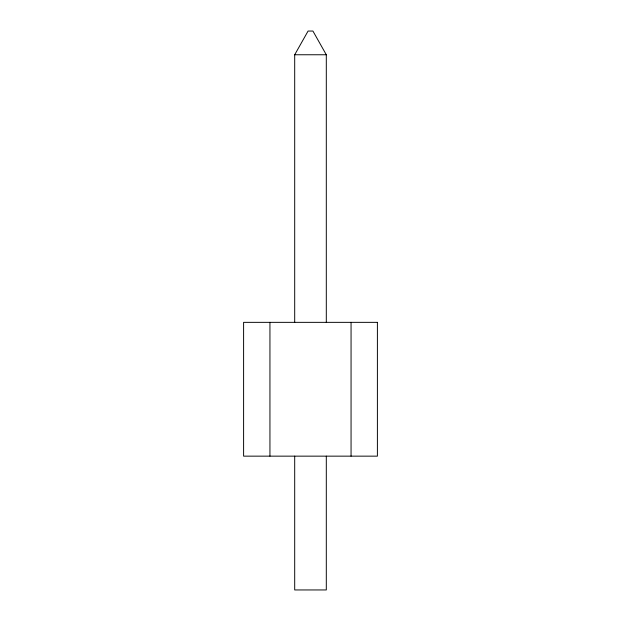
<?xml version="1.0" encoding="UTF-8"?>
<svg xmlns="http://www.w3.org/2000/svg" width="621" height="621" viewBox="0 0 621 621"><rect width="100%" height="100%" fill="white"/><g stroke="black" fill="none" stroke-linecap="round" stroke-linejoin="round"><path stroke-width="0.93" d="M294.696 322.353L294.696 54.757L308.078 31.05L312.922 31.05L326.304 54.757L326.304 322.353M294.696 54.757L326.304 54.757M351.059 322.353L351.059 456.148M326.304 456.148L326.304 589.95L294.696 589.95L294.696 456.148M269.941 322.353L269.941 456.148M377.397 322.353L243.603 322.353L243.603 456.148L377.397 456.148L377.397 322.353"/></g></svg>
